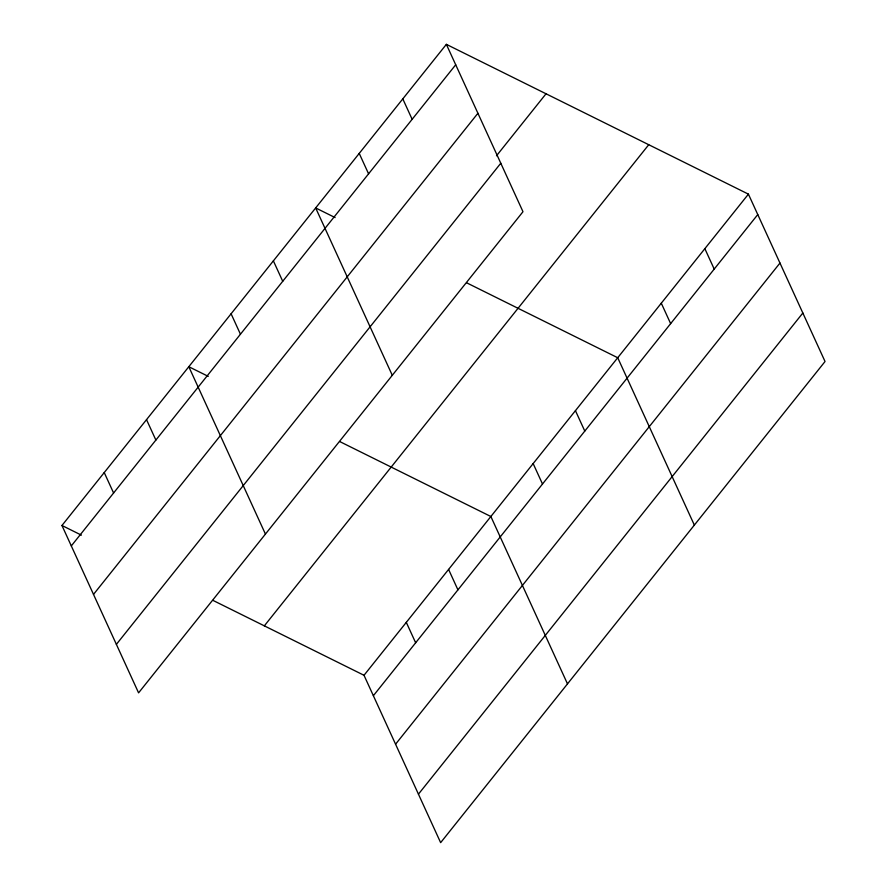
<?xml version="1.0" encoding="UTF-8"?>
<svg xmlns="http://www.w3.org/2000/svg" width="887" height="887" viewBox="0 0 887 887"><rect width="100%" height="100%" fill="white"/><g stroke="black" fill="none" stroke-linecap="round" stroke-linejoin="round"><path stroke-width="1.33" d="M446.361 44.35L522.986 211.716L138.583 692.858L61.957 525.492L446.361 44.35L748.417 194.142L825.043 361.508L440.639 842.65L364.014 675.284L212.98 600.388M71.304 545.926L455.707 64.773M93.501 594.412L477.916 113.27M496.498 155.79L546.037 93.778M116.374 644.372L500.789 163.23M264.337 625.856L648.741 144.714M364.014 675.284L748.417 194.142M373.372 695.707L757.775 214.565M395.569 744.204L779.972 263.051M418.442 794.164L802.846 313.011M335.109 217.581L315.661 207.935L392.287 375.301M466.695 282.831L617.718 357.727L694.344 525.093M208.257 376.365L188.809 366.719L265.435 534.085M339.843 441.615L490.866 516.511L567.492 683.877M61.957 525.492L81.404 535.138M704.855 248.67L714.212 269.094M661.292 303.199L670.639 323.622M575.441 410.659L584.788 431.082M402.798 98.878L412.145 119.301M533.154 463.579L542.5 484.014M359.224 153.407L368.582 173.841M448.589 569.432L457.936 589.855M273.373 260.867L282.731 281.29M406.301 622.364L415.648 642.787M231.097 313.787L240.444 334.222M146.521 419.64L155.879 440.074M104.234 472.571L113.591 492.995"/></g></svg>
